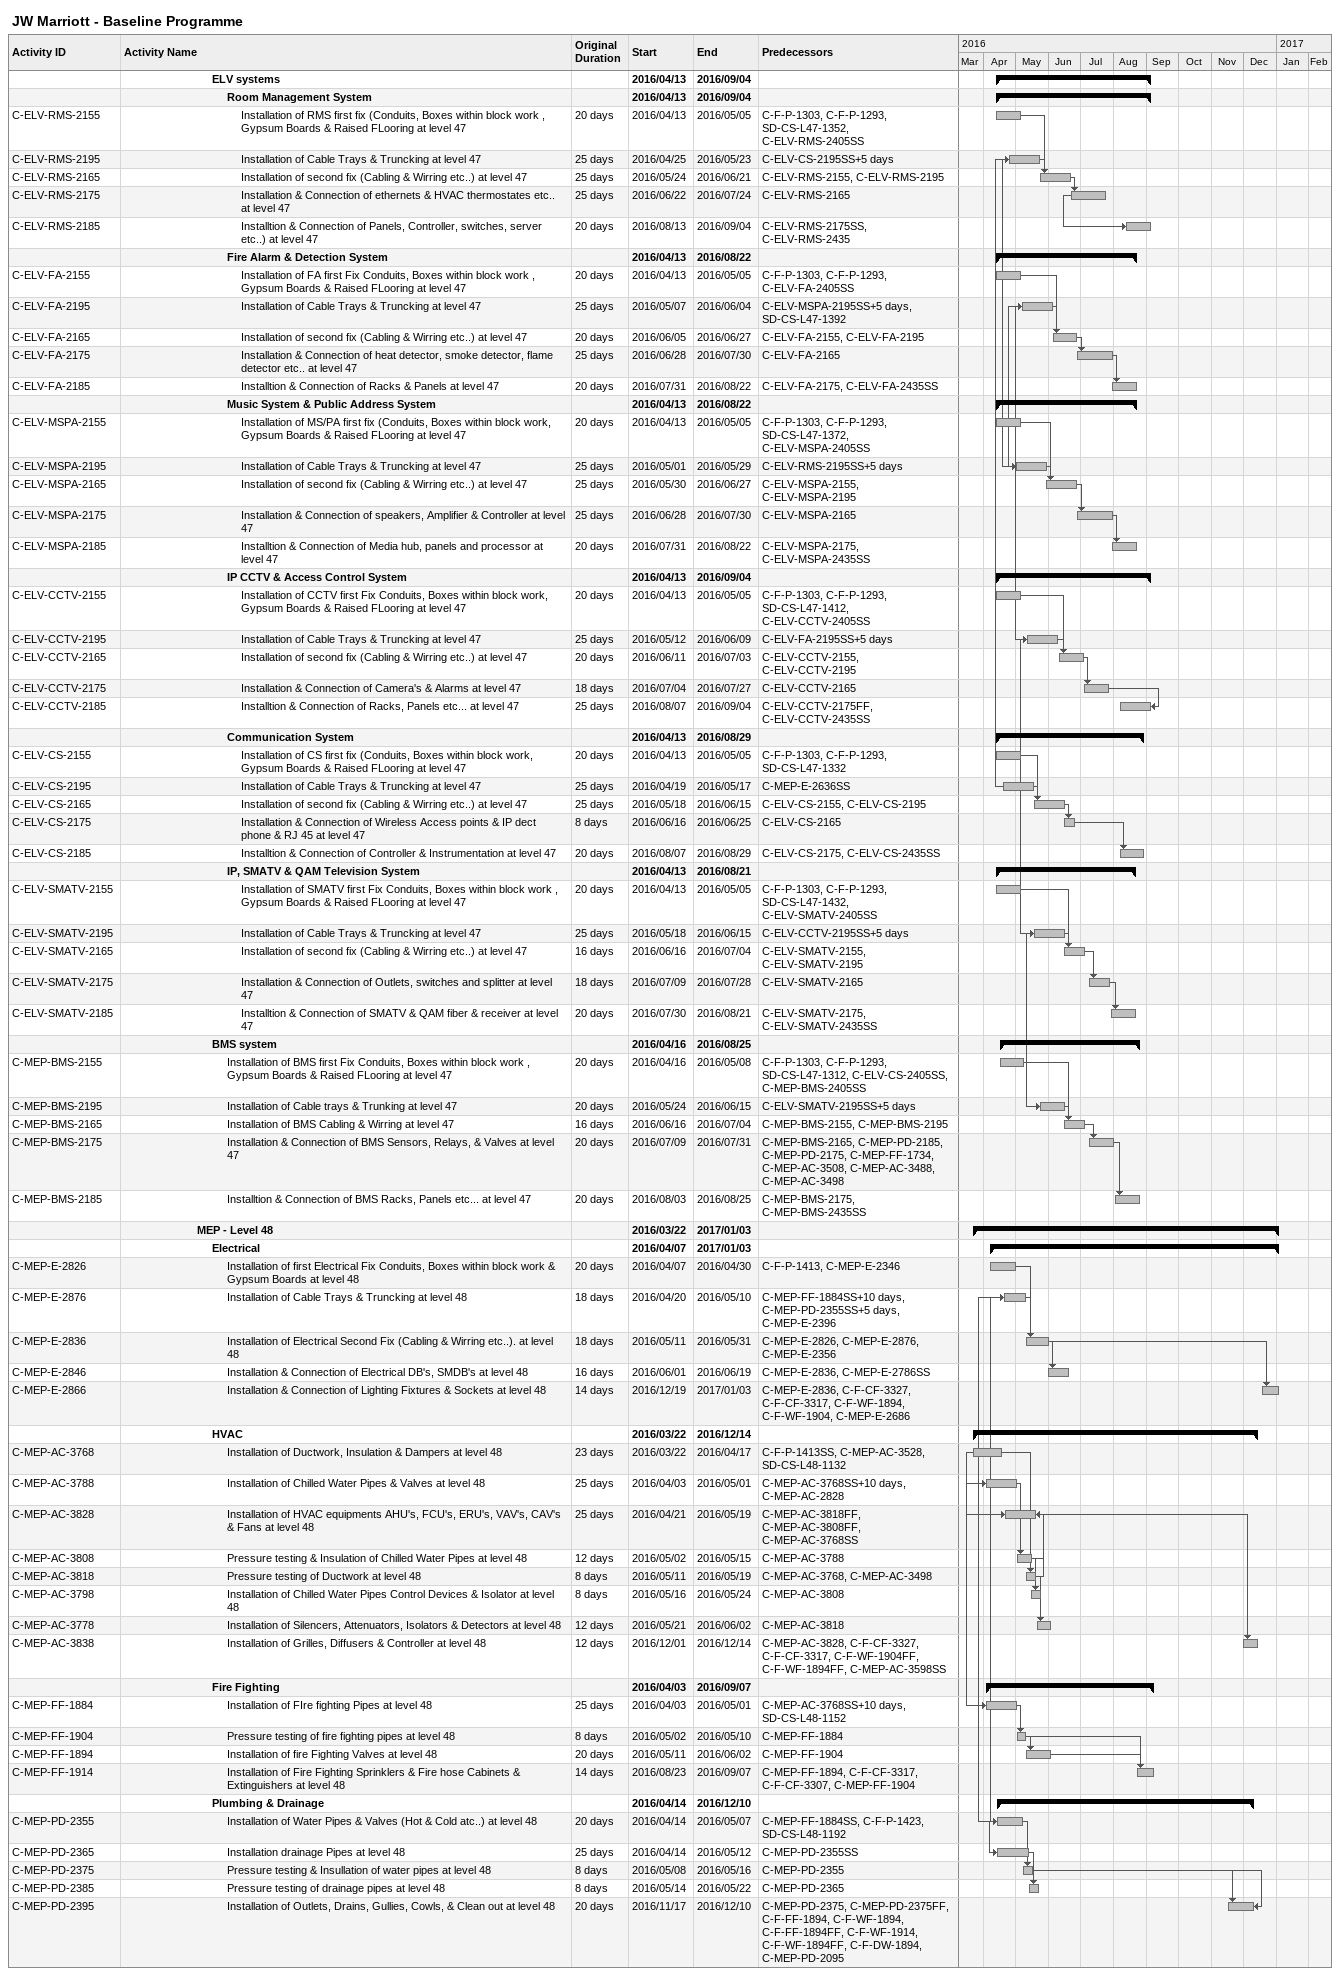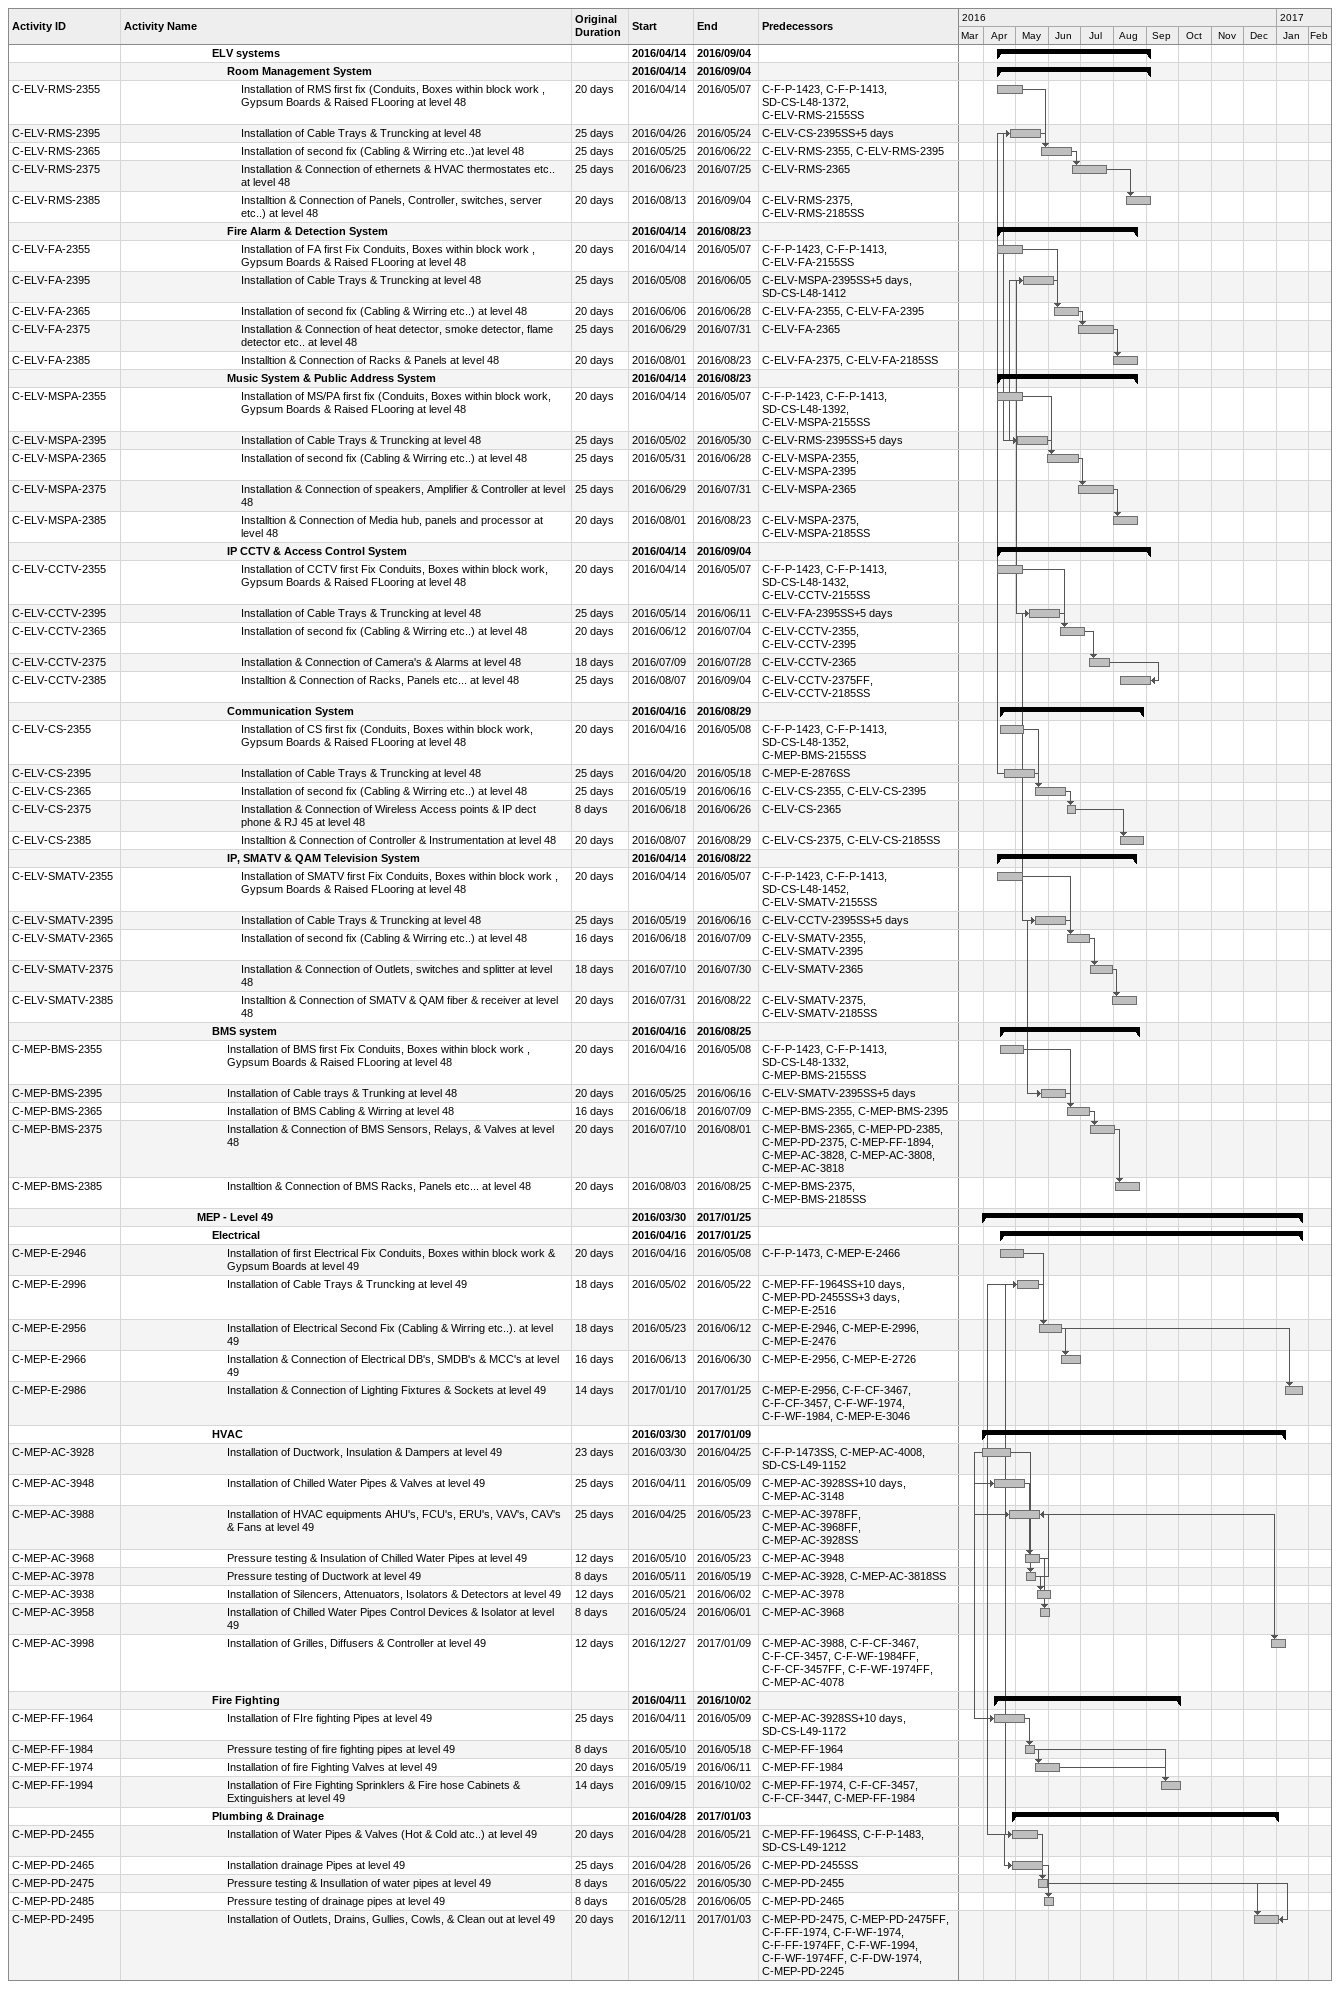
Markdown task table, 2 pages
JW Marriott - Baseline Programme

| ID | Level | Task | Original duration | Start | Finish | Predecessors |
|---|---|---|---|---|---|---|
|  | 7 | **ELV systems** |  | 2016-04-13 | 2016-09-04 |  |
|  | 8 | **Room Management System** |  | 2016-04-13 | 2016-09-04 |  |
| C-ELV-RMS-2155 | 9 | Installation of RMS first fix (Conduits, Boxes within block work , Gypsum Boards & Raised FLooring at level 47 | 20d | 2016-04-13 | 2016-05-05 | C-F-P-1303, C-F-P-1293, SD-CS-L47-1352, C-ELV-RMS-2405SS |
| C-ELV-RMS-2195 | 9 | Installation of Cable Trays & Truncking at level 47 | 25d | 2016-04-25 | 2016-05-23 | C-ELV-CS-2195SS+5d |
| C-ELV-RMS-2165 | 9 | Installation of second fix (Cabling & Wirring etc..) at level 47 | 25d | 2016-05-24 | 2016-06-21 | C-ELV-RMS-2155, C-ELV-RMS-2195 |
| C-ELV-RMS-2175 | 9 | Installation & Connection of ethernets & HVAC thermostates etc.. at level 47 | 25d | 2016-06-22 | 2016-07-24 | C-ELV-RMS-2165 |
| C-ELV-RMS-2185 | 9 | Installtion & Connection of Panels, Controller, switches, server etc..) at level 47 | 20d | 2016-08-13 | 2016-09-04 | C-ELV-RMS-2175SS, C-ELV-RMS-2435 |
|  | 8 | **Fire Alarm & Detection System** |  | 2016-04-13 | 2016-08-22 |  |
| C-ELV-FA-2155 | 9 | Installation of FA first Fix Conduits, Boxes within block work , Gypsum Boards & Raised FLooring at level 47 | 20d | 2016-04-13 | 2016-05-05 | C-F-P-1303, C-F-P-1293, C-ELV-FA-2405SS |
| C-ELV-FA-2195 | 9 | Installation of Cable Trays & Truncking at level 47 | 25d | 2016-05-07 | 2016-06-04 | C-ELV-MSPA-2195SS+5d, SD-CS-L47-1392 |
| C-ELV-FA-2165 | 9 | Installation of second fix (Cabling & Wirring etc..) at level 47 | 20d | 2016-06-05 | 2016-06-27 | C-ELV-FA-2155, C-ELV-FA-2195 |
| C-ELV-FA-2175 | 9 | Installation & Connection of heat detector, smoke detector, flame detector etc.. at level 47 | 25d | 2016-06-28 | 2016-07-30 | C-ELV-FA-2165 |
| C-ELV-FA-2185 | 9 | Installtion & Connection of Racks & Panels at level 47 | 20d | 2016-07-31 | 2016-08-22 | C-ELV-FA-2175, C-ELV-FA-2435SS |
|  | 8 | **Music System & Public Address System** |  | 2016-04-13 | 2016-08-22 |  |
| C-ELV-MSPA-2155 | 9 | Installation of MS/PA first fix (Conduits, Boxes within block work, Gypsum Boards & Raised FLooring at level 47 | 20d | 2016-04-13 | 2016-05-05 | C-F-P-1303, C-F-P-1293, SD-CS-L47-1372, C-ELV-MSPA-2405SS |
| C-ELV-MSPA-2195 | 9 | Installation of Cable Trays & Truncking at level 47 | 25d | 2016-05-01 | 2016-05-29 | C-ELV-RMS-2195SS+5d |
| C-ELV-MSPA-2165 | 9 | Installation of second fix (Cabling & Wirring etc..) at level 47 | 25d | 2016-05-30 | 2016-06-27 | C-ELV-MSPA-2155, C-ELV-MSPA-2195 |
| C-ELV-MSPA-2175 | 9 | Installation & Connection of speakers, Amplifier & Controller at level 47 | 25d | 2016-06-28 | 2016-07-30 | C-ELV-MSPA-2165 |
| C-ELV-MSPA-2185 | 9 | Installtion & Connection of Media hub, panels and processor at level 47 | 20d | 2016-07-31 | 2016-08-22 | C-ELV-MSPA-2175, C-ELV-MSPA-2435SS |
|  | 8 | **IP CCTV & Access Control System** |  | 2016-04-13 | 2016-09-04 |  |
| C-ELV-CCTV-2155 | 9 | Installation of CCTV first Fix Conduits, Boxes within block work, Gypsum Boards & Raised FLooring at level 47 | 20d | 2016-04-13 | 2016-05-05 | C-F-P-1303, C-F-P-1293, SD-CS-L47-1412, C-ELV-CCTV-2405SS |
| C-ELV-CCTV-2195 | 9 | Installation of Cable Trays & Truncking at level 47 | 25d | 2016-05-12 | 2016-06-09 | C-ELV-FA-2195SS+5d |
| C-ELV-CCTV-2165 | 9 | Installation of second fix (Cabling & Wirring etc..) at level 47 | 20d | 2016-06-11 | 2016-07-03 | C-ELV-CCTV-2155, C-ELV-CCTV-2195 |
| C-ELV-CCTV-2175 | 9 | Installation & Connection of Camera's & Alarms at level 47 | 18d | 2016-07-04 | 2016-07-27 | C-ELV-CCTV-2165 |
| C-ELV-CCTV-2185 | 9 | Installtion & Connection of Racks, Panels etc... at level 47 | 25d | 2016-08-07 | 2016-09-04 | C-ELV-CCTV-2175FF, C-ELV-CCTV-2435SS |
|  | 8 | **Communication System** |  | 2016-04-13 | 2016-08-29 |  |
| C-ELV-CS-2155 | 9 | Installation of CS first fix (Conduits, Boxes within block work, Gypsum Boards & Raised FLooring at level 47 | 20d | 2016-04-13 | 2016-05-05 | C-F-P-1303, C-F-P-1293, SD-CS-L47-1332 |
| C-ELV-CS-2195 | 9 | Installation of Cable Trays & Truncking at level 47 | 25d | 2016-04-19 | 2016-05-17 | C-MEP-E-2636SS |
| C-ELV-CS-2165 | 9 | Installation of second fix (Cabling & Wirring etc..) at level 47 | 25d | 2016-05-18 | 2016-06-15 | C-ELV-CS-2155, C-ELV-CS-2195 |
| C-ELV-CS-2175 | 9 | Installation & Connection of Wireless Access points & IP dect phone & RJ 45 at level 47 | 8d | 2016-06-16 | 2016-06-25 | C-ELV-CS-2165 |
| C-ELV-CS-2185 | 9 | Installtion & Connection of Controller & Instrumentation at level 47 | 20d | 2016-08-07 | 2016-08-29 | C-ELV-CS-2175, C-ELV-CS-2435SS |
|  | 8 | **IP, SMATV & QAM Television System** |  | 2016-04-13 | 2016-08-21 |  |
| C-ELV-SMATV-2155 | 9 | Installation of SMATV first Fix Conduits, Boxes within block work , Gypsum Boards & Raised FLooring at level 47 | 20d | 2016-04-13 | 2016-05-05 | C-F-P-1303, C-F-P-1293, SD-CS-L47-1432, C-ELV-SMATV-2405SS |
| C-ELV-SMATV-2195 | 9 | Installation of Cable Trays & Truncking at level 47 | 25d | 2016-05-18 | 2016-06-15 | C-ELV-CCTV-2195SS+5d |
| C-ELV-SMATV-2165 | 9 | Installation of second fix (Cabling & Wirring etc..) at level 47 | 16d | 2016-06-16 | 2016-07-04 | C-ELV-SMATV-2155, C-ELV-SMATV-2195 |
| C-ELV-SMATV-2175 | 9 | Installation & Connection of Outlets, switches and splitter at level 47 | 18d | 2016-07-09 | 2016-07-28 | C-ELV-SMATV-2165 |
| C-ELV-SMATV-2185 | 9 | Installtion & Connection of SMATV & QAM fiber & receiver at level 47 | 20d | 2016-07-30 | 2016-08-21 | C-ELV-SMATV-2175, C-ELV-SMATV-2435SS |
|  | 7 | **BMS system** |  | 2016-04-16 | 2016-08-25 |  |
| C-MEP-BMS-2155 | 8 | Installation of BMS first Fix Conduits, Boxes within block work , Gypsum Boards & Raised FLooring at level 47 | 20d | 2016-04-16 | 2016-05-08 | C-F-P-1303, C-F-P-1293, SD-CS-L47-1312, C-ELV-CS-2405SS, C-MEP-BMS-2405SS |
| C-MEP-BMS-2195 | 8 | Installation of Cable trays & Trunking at level 47 | 20d | 2016-05-24 | 2016-06-15 | C-ELV-SMATV-2195SS+5d |
| C-MEP-BMS-2165 | 8 | Installation of BMS Cabling & Wirring at level 47 | 16d | 2016-06-16 | 2016-07-04 | C-MEP-BMS-2155, C-MEP-BMS-2195 |
| C-MEP-BMS-2175 | 8 | Installation & Connection of BMS Sensors, Relays, & Valves at level 47 | 20d | 2016-07-09 | 2016-07-31 | C-MEP-BMS-2165, C-MEP-PD-2185, C-MEP-PD-2175, C-MEP-FF-1734, C-MEP-AC-3508, C-MEP-AC-3488, C-MEP-AC-3498 |
| C-MEP-BMS-2185 | 8 | Installtion & Connection of BMS Racks, Panels etc... at level 47 | 20d | 2016-08-03 | 2016-08-25 | C-MEP-BMS-2175, C-MEP-BMS-2435SS |
|  | 6 | **MEP - Level 48** |  | 2016-03-22 | 2017-01-03 |  |
|  | 7 | **Electrical** |  | 2016-04-07 | 2017-01-03 |  |
| C-MEP-E-2826 | 8 | Installation of first Electrical Fix Conduits, Boxes within block work & Gypsum Boards at level 48 | 20d | 2016-04-07 | 2016-04-30 | C-F-P-1413, C-MEP-E-2346 |
| C-MEP-E-2876 | 8 | Installation of Cable Trays & Truncking at level 48 | 18d | 2016-04-20 | 2016-05-10 | C-MEP-FF-1884SS+10d, C-MEP-PD-2355SS+5d, C-MEP-E-2396 |
| C-MEP-E-2836 | 8 | Installation of Electrical Second Fix (Cabling & Wirring etc..). at level 48 | 18d | 2016-05-11 | 2016-05-31 | C-MEP-E-2826, C-MEP-E-2876, C-MEP-E-2356 |
| C-MEP-E-2846 | 8 | Installation & Connection of Electrical DB's, SMDB's at level 48 | 16d | 2016-06-01 | 2016-06-19 | C-MEP-E-2836, C-MEP-E-2786SS |
| C-MEP-E-2866 | 8 | Installation & Connection of Lighting Fixtures & Sockets at level 48 | 14d | 2016-12-19 | 2017-01-03 | C-MEP-E-2836, C-F-CF-3327, C-F-CF-3317, C-F-WF-1894, C-F-WF-1904, C-MEP-E-2686 |
|  | 7 | **HVAC** |  | 2016-03-22 | 2016-12-14 |  |
| C-MEP-AC-3768 | 8 | Installation of Ductwork, Insulation & Dampers at level 48 | 23d | 2016-03-22 | 2016-04-17 | C-F-P-1413SS, C-MEP-AC-3528, SD-CS-L48-1132 |
| C-MEP-AC-3788 | 8 | Installation of Chilled Water Pipes & Valves at level 48 | 25d | 2016-04-03 | 2016-05-01 | C-MEP-AC-3768SS+10d, C-MEP-AC-2828 |
| C-MEP-AC-3828 | 8 | Installation of HVAC equipments AHU's, FCU's, ERU's, VAV's, CAV's & Fans at level 48 | 25d | 2016-04-21 | 2016-05-19 | C-MEP-AC-3818FF, C-MEP-AC-3808FF, C-MEP-AC-3768SS |
| C-MEP-AC-3808 | 8 | Pressure testing & Insulation of Chilled Water Pipes at level 48 | 12d | 2016-05-02 | 2016-05-15 | C-MEP-AC-3788 |
| C-MEP-AC-3818 | 8 | Pressure testing of Ductwork at level 48 | 8d | 2016-05-11 | 2016-05-19 | C-MEP-AC-3768, C-MEP-AC-3498 |
| C-MEP-AC-3798 | 8 | Installation of Chilled Water Pipes Control Devices & Isolator at level 48 | 8d | 2016-05-16 | 2016-05-24 | C-MEP-AC-3808 |
| C-MEP-AC-3778 | 8 | Installation of Silencers, Attenuators, Isolators & Detectors at level 48 | 12d | 2016-05-21 | 2016-06-02 | C-MEP-AC-3818 |
| C-MEP-AC-3838 | 8 | Installation of Grilles, Diffusers & Controller at level 48 | 12d | 2016-12-01 | 2016-12-14 | C-MEP-AC-3828, C-F-CF-3327, C-F-CF-3317, C-F-WF-1904FF, C-F-WF-1894FF, C-MEP-AC-3598SS |
|  | 7 | **Fire Fighting** |  | 2016-04-03 | 2016-09-07 |  |
| C-MEP-FF-1884 | 8 | Installation of FIre fighting Pipes at level 48 | 25d | 2016-04-03 | 2016-05-01 | C-MEP-AC-3768SS+10d, SD-CS-L48-1152 |
| C-MEP-FF-1904 | 8 | Pressure testing of fire fighting pipes at level 48 | 8d | 2016-05-02 | 2016-05-10 | C-MEP-FF-1884 |
| C-MEP-FF-1894 | 8 | Installation of fire Fighting Valves at level 48 | 20d | 2016-05-11 | 2016-06-02 | C-MEP-FF-1904 |
| C-MEP-FF-1914 | 8 | Installation of Fire Fighting Sprinklers & Fire hose Cabinets & Extinguishers at level 48 | 14d | 2016-08-23 | 2016-09-07 | C-MEP-FF-1894, C-F-CF-3317, C-F-CF-3307, C-MEP-FF-1904 |
|  | 7 | **Plumbing & Drainage** |  | 2016-04-14 | 2016-12-10 |  |
| C-MEP-PD-2355 | 8 | Installation of Water Pipes & Valves (Hot & Cold atc..) at level 48 | 20d | 2016-04-14 | 2016-05-07 | C-MEP-FF-1884SS, C-F-P-1423, SD-CS-L48-1192 |
| C-MEP-PD-2365 | 8 | Installation drainage Pipes at level 48 | 25d | 2016-04-14 | 2016-05-12 | C-MEP-PD-2355SS |
| C-MEP-PD-2375 | 8 | Pressure testing & Insullation of water pipes at level 48 | 8d | 2016-05-08 | 2016-05-16 | C-MEP-PD-2355 |
| C-MEP-PD-2385 | 8 | Pressure testing of drainage pipes at level 48 | 8d | 2016-05-14 | 2016-05-22 | C-MEP-PD-2365 |
| C-MEP-PD-2395 | 8 | Installation of Outlets, Drains, Gullies, Cowls, & Clean out at level 48 | 20d | 2016-11-17 | 2016-12-10 | C-MEP-PD-2375, C-MEP-PD-2375FF, C-F-FF-1894, C-F-WF-1894, C-F-FF-1894FF, C-F-WF-1914, C-F-WF-1894FF, C-F-DW-1894, C-MEP-PD-2095 |
|  | 7 | **ELV systems** |  | 2016-04-14 | 2016-09-04 |  |
|  | 8 | **Room Management System** |  | 2016-04-14 | 2016-09-04 |  |
| C-ELV-RMS-2355 | 9 | Installation of RMS first fix (Conduits, Boxes within block work , Gypsum Boards & Raised FLooring at level 48 | 20d | 2016-04-14 | 2016-05-07 | C-F-P-1423, C-F-P-1413, SD-CS-L48-1372, C-ELV-RMS-2155SS |
| C-ELV-RMS-2395 | 9 | Installation of Cable Trays & Truncking at level 48 | 25d | 2016-04-26 | 2016-05-24 | C-ELV-CS-2395SS+5d |
| C-ELV-RMS-2365 | 9 | Installation of second fix (Cabling & Wirring etc..)at level 48 | 25d | 2016-05-25 | 2016-06-22 | C-ELV-RMS-2355, C-ELV-RMS-2395 |
| C-ELV-RMS-2375 | 9 | Installation & Connection of ethernets & HVAC thermostates etc.. at level 48 | 25d | 2016-06-23 | 2016-07-25 | C-ELV-RMS-2365 |
| C-ELV-RMS-2385 | 9 | Installtion & Connection of Panels, Controller, switches, server etc..) at level 48 | 20d | 2016-08-13 | 2016-09-04 | C-ELV-RMS-2375, C-ELV-RMS-2185SS |
|  | 8 | **Fire Alarm & Detection System** |  | 2016-04-14 | 2016-08-23 |  |
| C-ELV-FA-2355 | 9 | Installation of FA first Fix Conduits, Boxes within block work , Gypsum Boards & Raised FLooring at level 48 | 20d | 2016-04-14 | 2016-05-07 | C-F-P-1423, C-F-P-1413, C-ELV-FA-2155SS |
| C-ELV-FA-2395 | 9 | Installation of Cable Trays & Truncking at level 48 | 25d | 2016-05-08 | 2016-06-05 | C-ELV-MSPA-2395SS+5d, SD-CS-L48-1412 |
| C-ELV-FA-2365 | 9 | Installation of second fix (Cabling & Wirring etc..) at level 48 | 20d | 2016-06-06 | 2016-06-28 | C-ELV-FA-2355, C-ELV-FA-2395 |
| C-ELV-FA-2375 | 9 | Installation & Connection of heat detector, smoke detector, flame detector etc.. at level 48 | 25d | 2016-06-29 | 2016-07-31 | C-ELV-FA-2365 |
| C-ELV-FA-2385 | 9 | Installtion & Connection of Racks & Panels at level 48 | 20d | 2016-08-01 | 2016-08-23 | C-ELV-FA-2375, C-ELV-FA-2185SS |
|  | 8 | **Music System & Public Address System** |  | 2016-04-14 | 2016-08-23 |  |
| C-ELV-MSPA-2355 | 9 | Installation of MS/PA first fix (Conduits, Boxes within block work, Gypsum Boards & Raised FLooring at level 48 | 20d | 2016-04-14 | 2016-05-07 | C-F-P-1423, C-F-P-1413, SD-CS-L48-1392, C-ELV-MSPA-2155SS |
| C-ELV-MSPA-2395 | 9 | Installation of Cable Trays & Truncking at level 48 | 25d | 2016-05-02 | 2016-05-30 | C-ELV-RMS-2395SS+5d |
| C-ELV-MSPA-2365 | 9 | Installation of second fix (Cabling & Wirring etc..) at level 48 | 25d | 2016-05-31 | 2016-06-28 | C-ELV-MSPA-2355, C-ELV-MSPA-2395 |
| C-ELV-MSPA-2375 | 9 | Installation & Connection of speakers, Amplifier & Controller at level 48 | 25d | 2016-06-29 | 2016-07-31 | C-ELV-MSPA-2365 |
| C-ELV-MSPA-2385 | 9 | Installtion & Connection of Media hub, panels and processor at level 48 | 20d | 2016-08-01 | 2016-08-23 | C-ELV-MSPA-2375, C-ELV-MSPA-2185SS |
|  | 8 | **IP CCTV & Access Control System** |  | 2016-04-14 | 2016-09-04 |  |
| C-ELV-CCTV-2355 | 9 | Installation of CCTV first Fix Conduits, Boxes within block work, Gypsum Boards & Raised FLooring at level 48 | 20d | 2016-04-14 | 2016-05-07 | C-F-P-1423, C-F-P-1413, SD-CS-L48-1432, C-ELV-CCTV-2155SS |
| C-ELV-CCTV-2395 | 9 | Installation of Cable Trays & Truncking at level 48 | 25d | 2016-05-14 | 2016-06-11 | C-ELV-FA-2395SS+5d |
| C-ELV-CCTV-2365 | 9 | Installation of second fix (Cabling & Wirring etc..) at level 48 | 20d | 2016-06-12 | 2016-07-04 | C-ELV-CCTV-2355, C-ELV-CCTV-2395 |
| C-ELV-CCTV-2375 | 9 | Installation & Connection of Camera's & Alarms at level 48 | 18d | 2016-07-09 | 2016-07-28 | C-ELV-CCTV-2365 |
| C-ELV-CCTV-2385 | 9 | Installtion & Connection of Racks, Panels etc... at level 48 | 25d | 2016-08-07 | 2016-09-04 | C-ELV-CCTV-2375FF, C-ELV-CCTV-2185SS |
|  | 8 | **Communication System** |  | 2016-04-16 | 2016-08-29 |  |
| C-ELV-CS-2355 | 9 | Installation of CS first fix (Conduits, Boxes within block work, Gypsum Boards & Raised FLooring at level 48 | 20d | 2016-04-16 | 2016-05-08 | C-F-P-1423, C-F-P-1413, SD-CS-L48-1352, C-MEP-BMS-2155SS |
| C-ELV-CS-2395 | 9 | Installation of Cable Trays & Truncking at level 48 | 25d | 2016-04-20 | 2016-05-18 | C-MEP-E-2876SS |
| C-ELV-CS-2365 | 9 | Installation of second fix (Cabling & Wirring etc..) at level 48 | 25d | 2016-05-19 | 2016-06-16 | C-ELV-CS-2355, C-ELV-CS-2395 |
| C-ELV-CS-2375 | 9 | Installation & Connection of Wireless Access points & IP dect phone & RJ 45 at level 48 | 8d | 2016-06-18 | 2016-06-26 | C-ELV-CS-2365 |
| C-ELV-CS-2385 | 9 | Installtion & Connection of Controller & Instrumentation at level 48 | 20d | 2016-08-07 | 2016-08-29 | C-ELV-CS-2375, C-ELV-CS-2185SS |
|  | 8 | **IP, SMATV & QAM Television System** |  | 2016-04-14 | 2016-08-22 |  |
| C-ELV-SMATV-2355 | 9 | Installation of SMATV first Fix Conduits, Boxes within block work , Gypsum Boards & Raised FLooring at level 48 | 20d | 2016-04-14 | 2016-05-07 | C-F-P-1423, C-F-P-1413, SD-CS-L48-1452, C-ELV-SMATV-2155SS |
| C-ELV-SMATV-2395 | 9 | Installation of Cable Trays & Truncking at level 48 | 25d | 2016-05-19 | 2016-06-16 | C-ELV-CCTV-2395SS+5d |
| C-ELV-SMATV-2365 | 9 | Installation of second fix (Cabling & Wirring etc..) at level 48 | 16d | 2016-06-18 | 2016-07-09 | C-ELV-SMATV-2355, C-ELV-SMATV-2395 |
| C-ELV-SMATV-2375 | 9 | Installation & Connection of Outlets, switches and splitter at level 48 | 18d | 2016-07-10 | 2016-07-30 | C-ELV-SMATV-2365 |
| C-ELV-SMATV-2385 | 9 | Installtion & Connection of SMATV & QAM fiber & receiver at level 48 | 20d | 2016-07-31 | 2016-08-22 | C-ELV-SMATV-2375, C-ELV-SMATV-2185SS |
|  | 7 | **BMS system** |  | 2016-04-16 | 2016-08-25 |  |
| C-MEP-BMS-2355 | 8 | Installation of BMS first Fix Conduits, Boxes within block work , Gypsum Boards & Raised FLooring at level 48 | 20d | 2016-04-16 | 2016-05-08 | C-F-P-1423, C-F-P-1413, SD-CS-L48-1332, C-MEP-BMS-2155SS |
| C-MEP-BMS-2395 | 8 | Installation of Cable trays & Trunking at level 48 | 20d | 2016-05-25 | 2016-06-16 | C-ELV-SMATV-2395SS+5d |
| C-MEP-BMS-2365 | 8 | Installation of BMS Cabling & Wirring at level 48 | 16d | 2016-06-18 | 2016-07-09 | C-MEP-BMS-2355, C-MEP-BMS-2395 |
| C-MEP-BMS-2375 | 8 | Installation & Connection of BMS Sensors, Relays, & Valves at level 48 | 20d | 2016-07-10 | 2016-08-01 | C-MEP-BMS-2365, C-MEP-PD-2385, C-MEP-PD-2375, C-MEP-FF-1894, C-MEP-AC-3828, C-MEP-AC-3808, C-MEP-AC-3818 |
| C-MEP-BMS-2385 | 8 | Installtion & Connection of BMS Racks, Panels etc... at level 48 | 20d | 2016-08-03 | 2016-08-25 | C-MEP-BMS-2375, C-MEP-BMS-2185SS |
|  | 6 | **MEP - Level 49** |  | 2016-03-30 | 2017-01-25 |  |
|  | 7 | **Electrical** |  | 2016-04-16 | 2017-01-25 |  |
| C-MEP-E-2946 | 8 | Installation of first Electrical Fix Conduits, Boxes within block work & Gypsum Boards at level 49 | 20d | 2016-04-16 | 2016-05-08 | C-F-P-1473, C-MEP-E-2466 |
| C-MEP-E-2996 | 8 | Installation of Cable Trays & Truncking at level 49 | 18d | 2016-05-02 | 2016-05-22 | C-MEP-FF-1964SS+10d, C-MEP-PD-2455SS+3d, C-MEP-E-2516 |
| C-MEP-E-2956 | 8 | Installation of Electrical Second Fix (Cabling & Wirring etc..). at level 49 | 18d | 2016-05-23 | 2016-06-12 | C-MEP-E-2946, C-MEP-E-2996, C-MEP-E-2476 |
| C-MEP-E-2966 | 8 | Installation & Connection of Electrical DB's, SMDB's & MCC's at level 49 | 16d | 2016-06-13 | 2016-06-30 | C-MEP-E-2956, C-MEP-E-2726 |
| C-MEP-E-2986 | 8 | Installation & Connection of Lighting Fixtures & Sockets at level 49 | 14d | 2017-01-10 | 2017-01-25 | C-MEP-E-2956, C-F-CF-3467, C-F-CF-3457, C-F-WF-1974, C-F-WF-1984, C-MEP-E-3046 |
|  | 7 | **HVAC** |  | 2016-03-30 | 2017-01-09 |  |
| C-MEP-AC-3928 | 8 | Installation of Ductwork, Insulation & Dampers at level 49 | 23d | 2016-03-30 | 2016-04-25 | C-F-P-1473SS, C-MEP-AC-4008, SD-CS-L49-1152 |
| C-MEP-AC-3948 | 8 | Installation of Chilled Water Pipes & Valves at level 49 | 25d | 2016-04-11 | 2016-05-09 | C-MEP-AC-3928SS+10d, C-MEP-AC-3148 |
| C-MEP-AC-3988 | 8 | Installation of HVAC equipments AHU's, FCU's, ERU's, VAV's, CAV's & Fans at level 49 | 25d | 2016-04-25 | 2016-05-23 | C-MEP-AC-3978FF, C-MEP-AC-3968FF, C-MEP-AC-3928SS |
| C-MEP-AC-3968 | 8 | Pressure testing & Insulation of Chilled Water Pipes at level 49 | 12d | 2016-05-10 | 2016-05-23 | C-MEP-AC-3948 |
| C-MEP-AC-3978 | 8 | Pressure testing of Ductwork at level 49 | 8d | 2016-05-11 | 2016-05-19 | C-MEP-AC-3928, C-MEP-AC-3818SS |
| C-MEP-AC-3938 | 8 | Installation of Silencers, Attenuators, Isolators & Detectors at level 49 | 12d | 2016-05-21 | 2016-06-02 | C-MEP-AC-3978 |
| C-MEP-AC-3958 | 8 | Installation of Chilled Water Pipes Control Devices & Isolator at level 49 | 8d | 2016-05-24 | 2016-06-01 | C-MEP-AC-3968 |
| C-MEP-AC-3998 | 8 | Installation of Grilles, Diffusers & Controller at level 49 | 12d | 2016-12-27 | 2017-01-09 | C-MEP-AC-3988, C-F-CF-3467, C-F-CF-3457, C-F-WF-1984FF, C-F-CF-3457FF, C-F-WF-1974FF, C-MEP-AC-4078 |
|  | 7 | **Fire Fighting** |  | 2016-04-11 | 2016-10-02 |  |
| C-MEP-FF-1964 | 8 | Installation of FIre fighting Pipes at level 49 | 25d | 2016-04-11 | 2016-05-09 | C-MEP-AC-3928SS+10d, SD-CS-L49-1172 |
| C-MEP-FF-1984 | 8 | Pressure testing of fire fighting pipes at level 49 | 8d | 2016-05-10 | 2016-05-18 | C-MEP-FF-1964 |
| C-MEP-FF-1974 | 8 | Installation of fire Fighting Valves at level 49 | 20d | 2016-05-19 | 2016-06-11 | C-MEP-FF-1984 |
| C-MEP-FF-1994 | 8 | Installation of Fire Fighting Sprinklers & Fire hose Cabinets & Extinguishers at level 49 | 14d | 2016-09-15 | 2016-10-02 | C-MEP-FF-1974, C-F-CF-3457, C-F-CF-3447, C-MEP-FF-1984 |
|  | 7 | **Plumbing & Drainage** |  | 2016-04-28 | 2017-01-03 |  |
| C-MEP-PD-2455 | 8 | Installation of Water Pipes & Valves (Hot & Cold atc..) at level 49 | 20d | 2016-04-28 | 2016-05-21 | C-MEP-FF-1964SS, C-F-P-1483, SD-CS-L49-1212 |
| C-MEP-PD-2465 | 8 | Installation drainage Pipes at level 49 | 25d | 2016-04-28 | 2016-05-26 | C-MEP-PD-2455SS |
| C-MEP-PD-2475 | 8 | Pressure testing & Insullation of water pipes at level 49 | 8d | 2016-05-22 | 2016-05-30 | C-MEP-PD-2455 |
| C-MEP-PD-2485 | 8 | Pressure testing of drainage pipes at level 49 | 8d | 2016-05-28 | 2016-06-05 | C-MEP-PD-2465 |
| C-MEP-PD-2495 | 8 | Installation of Outlets, Drains, Gullies, Cowls, & Clean out at level 49 | 20d | 2016-12-11 | 2017-01-03 | C-MEP-PD-2475, C-MEP-PD-2475FF, C-F-FF-1974, C-F-WF-1974, C-F-FF-1974FF, C-F-WF-1994, C-F-WF-1974FF, C-F-DW-1974, C-MEP-PD-2245 |
